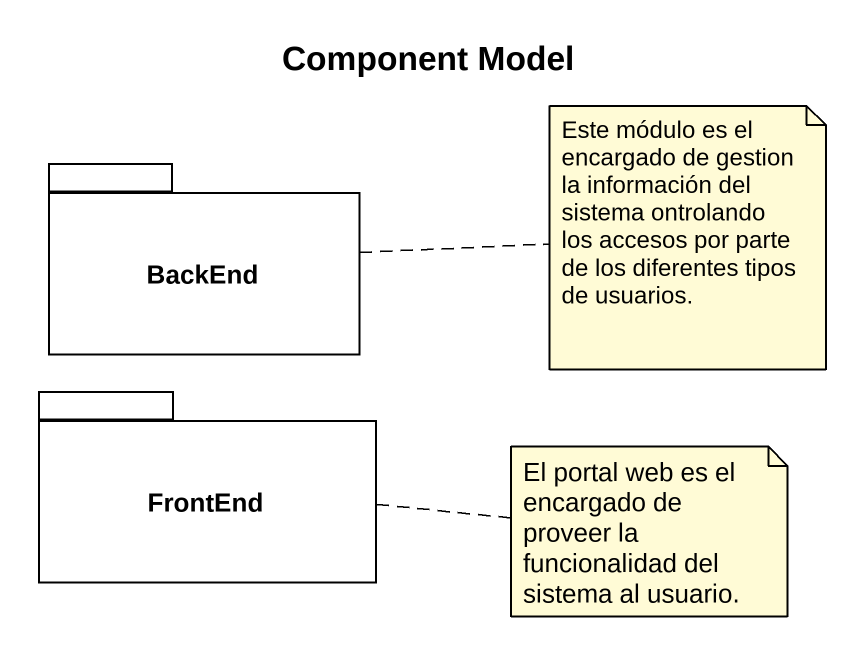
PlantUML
@startuml
title Component Model
package BackEnd {
}
package FrontEnd {
}
note right of BackEnd : Este módulo es el encargado de gestion la información del sistema ontrolando los accesos por parte de los diferentes tipos de usuarios.
note right of FrontEnd : El portal web es el encargado de proveer la funcionalidad del sistema al usuario.
@enduml
